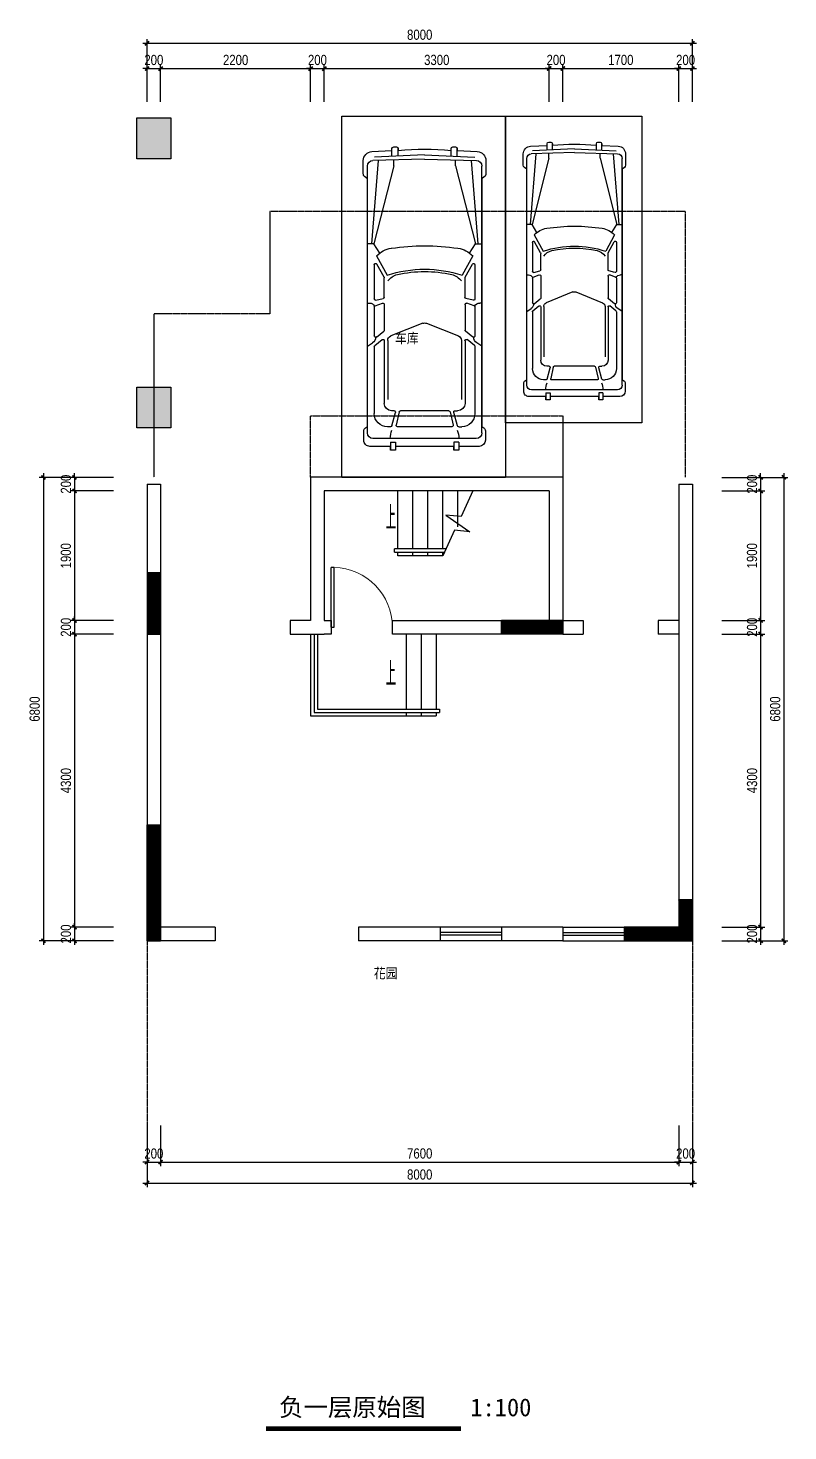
# Model space of a CAD drawing. Extents: x 160245 to 405305, y -111140 to 232735.
# Drawn here: x 247258 to 258405, y 38816 to 59402 of the extents above; entities that cross this region are included whole.
import ezdxf

# ---------------------------------------------------------------- set-up
doc = ezdxf.new("R2010")
doc.units = 0
doc.header["$LTSCALE"] = 10
doc.header["$MEASUREMENT"] = 0
doc.linetypes.add('HIDDEN', pattern=[0.375, 0.25, -0.125])
doc.layers.get('Defpoints').update_dxf_attribs({"color": 229})
for name, color, linetype in [('DIM_SYMB', 3, 'Continuous'), ('Door 门', 107, 'Continuous'), ('P-O wall 原始墙体', 245, 'Continuous'), ('P-o 原建筑尺寸', 8, 'Continuous'), ('P-Stair 楼梯（原建筑设备）', 159, 'Continuous'), ('P-Text  平面文字', 9, 'Continuous'), ('P-window 窗', 107, 'Continuous'), ('PUB_HATCH', 8, 'Continuous'), ('PUB_TEXT', 30, 'Continuous'), ('龙湖标准家具', 251, 'Continuous')]:
    doc.layers.add(name, color=color, linetype=linetype)
doc.styles.add('_TCH_AXIS', font='SIMPLEX.shx', dxfattribs={"width": 0.6, "bigfont": 'GBCBIG.shx'})
doc.styles.add('PDC DIM', font='PMingLiU-ExtB.ttf', dxfattribs={"width": 0.85})
doc.styles.add('黑体', font='simhei.ttf')
doc.dimstyles.new('PDC-A2', dxfattribs={"dimscale": 0, "dimtxt": 2.5, "dimasz": 1, "dimexe": 1, "dimexo": 1, "dimgap": 0.7, "dimtad": 1, "dimdec": 0, "dimtxsty": 'PDC DIM', "dimblk": 'ARCHTICK', "dimcen": 1, "dimdle": 1, "dimclrd": 8, "dimclre": 8, "dimclrt": 9, "dimadec": 0, "dimazin": 0, "dimtfac": 1, "dimtdec": 0, "dimtix": 1, "dimtmove": 2, "dimatfit": 3, "dimldrblk": 'PDC A2 T R', "dimfxl": 10, "dimfxlon": 1, "dimarcsym": 0})
pattern_1 = [(45, (38087.234, 4e-12), (-8.83883476, 8.83883476), [])]

# ---------------------------------------------------------------- blocks, each defined once
blk = doc.blocks.new('BDB4')
at = {"layer": '龙湖标准家具'}
for p, q in [((758429, -2520478, -72), (757694, -2520513, -72)), ((757949, -2520501, -72), (757949, -2520388, -72)), ((758041, -2520496, -72), (758041, -2520388, -72)), ((758429, -2520478, -72), (759164, -2520513, -72)), ((758816, -2520496, -72), (758816, -2520388, -72)), ((758908, -2520501, -72), (758908, -2520388, -72)), ((757590, -2524560, -72), (757590, -2520643, -72)), ((757748, -2520560, -72), (757649, -2521783, -72)), ((758429, -2520542, -72), (757669, -2520562, -72)), ((757977, -2520640, -72), (757684, -2521783, -72)), ((757977, -2520640, -72), (757977, -2520554, -72)), ((758429, -2520542, -72), (759188, -2520562, -72)), ((758881, -2520640, -72), (758881, -2520554, -72)), ((758881, -2520640, -72), (759174, -2521783, -72)), ((759110, -2520560, -72), (759209, -2521783, -72)), ((759268, -2524560, -72), (759268, -2520643, -72)), ((757684, -2521783, -72), (757590, -2521783, -72)), ((757770, -2521920, -72), (757684, -2521783, -72)), ((759088, -2521920, -72), (759174, -2521783, -72)), ((759174, -2521783, -72), (759268, -2521783, -72)), ((757691, -2522092, -72), (757691, -2522594, -72)), ((757722, -2521962, -72), (757878, -2522246, -72)), ((757834, -2522273, -72), (757727, -2522082, -72)), ((759136, -2521962, -72), (758979, -2522246, -72)), ((759024, -2522273, -72), (759131, -2522082, -72)), ((759167, -2522092, -72), (759167, -2522594, -72)), ((757836, -2522568, -72), (757836, -2522282, -72)), ((759021, -2522568, -72), (759021, -2522282, -72)), ((757590, -2522655, -72), (757620, -2522654, -72)), ((757691, -2522711, -72), (757691, -2523136, -72)), ((757704, -2522693, -72), (757811, -2522655, -72)), ((757715, -2522613, -72), (757822, -2522587, -72)), ((757836, -2522674, -72), (757836, -2523053, -72)), ((759021, -2522674, -72), (759021, -2523053, -72)), ((759143, -2522613, -72), (759036, -2522587, -72)), ((759154, -2522693, -72), (759047, -2522655, -72)), ((759167, -2522711, -72), (759167, -2523136, -72)), ((759268, -2522655, -72), (759238, -2522654, -72)), ((758403, -2522950, -72), (757933, -2523137, -72)), ((758455, -2522950, -72), (758925, -2523137, -72)), ((757722, -2523152, -72), (757829, -2523068, -72)), ((759136, -2523152, -72), (759029, -2523068, -72)), ((757590, -2523288, -72), (757665, -2523238, -72)), ((757691, -2523291, -72), (757691, -2524275, -72)), ((757698, -2523275, -72), (757805, -2523190, -72)), ((757836, -2523206, -72), (757836, -2524126, -72)), ((757888, -2523202, -72), (757888, -2524069, -72)), ((758969, -2523202, -72), (758969, -2524069, -72)), ((759021, -2523206, -72), (759021, -2524126, -72)), ((759160, -2523275, -72), (759053, -2523190, -72)), ((759167, -2523291, -72), (759167, -2524275, -72)), ((759268, -2523288, -72), (759193, -2523238, -72)), ((757983, -2524234, -72), (757944, -2524234, -72)), ((757948, -2524454, -72), (758002, -2524259, -72)), ((758056, -2524249, -72), (758010, -2524445, -72)), ((758074, -2524234, -72), (758783, -2524234, -72)), ((758802, -2524249, -72), (758847, -2524445, -72)), ((758910, -2524454, -72), (758855, -2524259, -72)), ((758874, -2524234, -72), (758913, -2524234, -72)), ((757929, -2524468, -72), (757885, -2524468, -72)), ((758029, -2524468, -72), (758828, -2524468, -72)), ((758928, -2524468, -72), (758973, -2524468, -72)), ((757671, -2524641, -72), (759187, -2524641, -72)), ((757928, -2524695, -72), (758000, -2524695, -72)), ((757928, -2524695, -72), (757928, -2524811, -72)), ((758000, -2524695, -72), (758000, -2524811, -72)), ((758858, -2524695, -72), (758858, -2524811, -72)), ((758930, -2524695, -72), (758858, -2524695, -72)), ((758930, -2524695, -72), (758930, -2524811, -72))]:
    blk.add_line(p, q, dxfattribs=at)
blk.add_lwpolyline([(757242, -2519911), (757242, -2525211), (759642, -2525211), (759642, -2519911)], close=True, dxfattribs=at)
at = {"layer": '龙湖标准家具', "elevation": -72}
blk.add_lwpolyline([(757628, -2524757), (757928, -2524757), (757928, -2524811), (758000, -2524811), (758000, -2524757), (758858, -2524757), (758858, -2524811), (758930, -2524811), (758930, -2524757), (759230, -2524757, 0.414214), (759321, -2524666), (759321, -2524528, 0.247906), (759298, -2524484), (759268, -2524464), (759268, -2520830), (759309, -2520798, 0.230161), (759329, -2520757), (759329, -2520564, 0.400855), (759201, -2520431), (758908, -2520417), (758908, -2520388, 0.414213), (758881, -2520361), (758843, -2520361, 0.414213), (758816, -2520388), (758816, -2520413, 0.045856), (758041, -2520413), (758041, -2520388, 0.414212), (758014, -2520361), (757976, -2520361, 0.414213), (757949, -2520388), (757949, -2520417), (757656, -2520431, 0.400855), (757529, -2520564), (757529, -2520757, 0.230161), (757549, -2520798), (757590, -2520830), (757590, -2524464), (757560, -2524484, 0.247907), (757537, -2524528), (757537, -2524666, 0.414213), (757628, -2524757, 1.042144)], format="xyb", close=True, dxfattribs=at)
at = {"layer": '龙湖标准家具'}
for centre, radius, start, end in [((757671, -2520643, -72), 81.5, 91.4964, 180), ((759186, -2520643, -72), 81.5, 0, 88.5036), ((757998, -2522231, -72), 386, 98.5608, 135.7281), ((758429, -2525092, -72), 3279, 81.4392, 98.5608), ((758859, -2522231, -72), 386, 44.2719, 81.4392), ((757710, -2522092, -72), 19.4, 29.342, 180), ((759147, -2522092, -72), 19.4, 0, 150.658), ((757817, -2522282, -72), 19.4, 0, 29.342), ((758429, -2523908, -72), 1751, 71.6863, 108.3137), ((758099, -2522487, -72), 262, 105.3068, 142.9583), ((758429, -2524045, -72), 1854, 77.5645, 102.4355), ((758759, -2522487, -72), 262, 37.0417, 74.6932), ((759040, -2522282, -72), 19.4, 150.658, 180), ((757623, -2522734, -72), 79.8, 25.9451, 92.1176), ((757710, -2522594, -72), 19.4, 180, 283.5951), ((757710, -2522711, -72), 19.4, 109.3434, 180), ((757817, -2522674, -72), 19.4, 0, 109.3434), ((757817, -2522568, -72), 19.4, 283.5951, 0), ((759040, -2522568, -72), 19.4, 180, 256.4049), ((759040, -2522674, -72), 19.4, 70.6566, 180), ((759147, -2522594, -72), 19.4, 256.4049, 0), ((759147, -2522711, -72), 19.4, 0, 70.6566), ((759235, -2522734, -72), 79.8, 87.8824, 154.0549), ((758429, -2523016, -72), 70.8, 68.3549, 111.6451), ((757611, -2523157, -72), 97.3, 303.4842, 0.7915), ((757710, -2523136, -72), 19.4, 180, 307.9382), ((757817, -2523053, -72), 19.4, 307.9382, 0), ((757959, -2523202, -72), 70.8, 111.6451, 180), ((758899, -2523202, -72), 70.8, 0, 68.3549), ((759040, -2523053, -72), 19.4, 180, 232.0618), ((759147, -2523136, -72), 19.4, 232.0618, 0), ((759246, -2523157, -72), 97.3, 179.2085, 236.5158), ((757710, -2523291, -72), 19.4, 128.4536, 180), ((757817, -2523206, -72), 19.4, 0, 128.4536), ((759040, -2523206, -72), 19.4, 51.5464, 180), ((759147, -2523291, -72), 19.4, 0, 51.5464), ((757944, -2524126, -72), 108, 180, 270), ((758913, -2524126, -72), 108, 270, 0), ((757885, -2524275, -72), 194, 180, 270), ((757983, -2524254, -72), 19.4, 344.5114, 90), ((758074, -2524254, -72), 19.4, 90, 166.9491), ((758783, -2524254, -72), 19.4, 13.0509, 90), ((758874, -2524254, -72), 19.4, 90, 195.4886), ((758973, -2524275, -72), 194, 270, 0), ((757671, -2524560, -72), 80.7, 180, 270), ((758254, -2524641, -72), 328, 158.1455, 180), ((757929, -2524449, -72), 19.4, 270, 344.5114), ((758029, -2524449, -72), 19.4, 166.9491, 270), ((758828, -2524449, -72), 19.4, 270, 13.0509), ((758604, -2524641, -72), 328, 0, 21.8545), ((758928, -2524449, -72), 19.4, 195.4886, 270), ((759187, -2524560, -72), 80.7, 270, 0)]:
    blk.add_arc(centre, radius, start, end, dxfattribs=at)
blk = doc.blocks.new('_FZH')
blk.add_lwpolyline([(-0.5, -0.5), (0.5, -0.5), (0.5, 0.5), (-0.5, 0.5)], close=True)
at = {"layer": 'PUB_HATCH'}
blk.add_solid([(-0.5, -0.5), (0.5, -0.5), (-0.5, 0.5), (0.5, 0.5)], dxfattribs=at)
blk = doc.blocks.new('$DorLib2D$00000001')
for p, q in [((0.45, 0.975), (0.5, 0.975)), ((0.45, 0), (0.45, 0.975)), ((0.5, 0), (0.5, 0.975)), ((0.5, 0), (0.45, 0))]:
    blk.add_line(p, q)
at = {"lineweight": 13}
blk.add_arc((0.475, 0), 0.975, 91.4693, 180, dxfattribs=at)
blk = doc.blocks.new('_ArchTick')
at = {"color": 0, "linetype": 'ByBlock', "const_width": 0.4}
blk.add_lwpolyline([(-0.5, -0.5), (0.5, 0.5)], dxfattribs=at)
blk = doc.blocks.new('*D1251')
at = {"layer": 'Defpoints', "color": 0, "transparency": 16777216}
for p in [(249003, 43358), (249203, 43358), (249203, 42761)]:
    blk.add_point(p, dxfattribs=at)
at = {"layer": 'P-o 原建筑尺寸', "color": 8, "lineweight": -2, "transparency": 16777216}
for p, q in [((249003, 43298), (249003, 42701)), ((249203, 43298), (249203, 42701)), ((249003, 42761), (248943, 42761)), ((249003, 42761), (249203, 42761)), ((249203, 42761), (249263, 42761))]:
    blk.add_line(p, q, dxfattribs=at)
at = {"layer": 'P-o 原建筑尺寸', "color": 8, "lineweight": -2, "transparency": 16777216, "xscale": 60, "yscale": 60, "zscale": 60}
blk.add_blockref('_ArchTick', (249003, 42761), dxfattribs=at)
at = {"layer": 'P-o 原建筑尺寸', "color": 8, "lineweight": -2, "transparency": 16777216, "xscale": 60, "yscale": 60, "zscale": 60, "rotation": 180}
blk.add_blockref('_ArchTick', (249203, 42761), dxfattribs=at)
at = {"layer": 'P-o 原建筑尺寸', "color": 9, "transparency": 16777216, "insert": (249103, 42886), "char_height": 150, "attachment_point": 5, "style": 'PDC DIM'}
blk.add_mtext('200', dxfattribs=at)
blk = doc.blocks.new('PDC A2 T R')
at = {"color": 0, "linetype": 'ByBlock'}
blk.add_line((0, 0), (-2, 0), dxfattribs=at)
for points in [[(-2.15, 0.89), (-1.49, 1.35), (-0.6, 0), (0, 0)], [(-2.15, -0.89), (-1.49, -1.35), (-0.6, 0), (0, 0)]]:
    blk.add_solid(points, dxfattribs=at)
blk = doc.blocks.new('*D1252')
at = {"layer": 'Defpoints', "color": 0, "transparency": 16777216}
for p in [(249203, 43358), (256803, 43358), (256803, 42761)]:
    blk.add_point(p, dxfattribs=at)
at = {"layer": 'P-o 原建筑尺寸', "color": 8, "lineweight": -2, "transparency": 16777216}
for p, q in [((249203, 43298), (249203, 42701)), ((256803, 43298), (256803, 42701)), ((249143, 42761), (256863, 42761))]:
    blk.add_line(p, q, dxfattribs=at)
at = {"layer": 'P-o 原建筑尺寸', "color": 8, "lineweight": -2, "transparency": 16777216, "xscale": 60, "yscale": 60, "zscale": 60, "rotation": 180}
blk.add_blockref('_ArchTick', (249203, 42761), dxfattribs=at)
at = {"layer": 'P-o 原建筑尺寸', "color": 8, "lineweight": -2, "transparency": 16777216, "xscale": 60, "yscale": 60, "zscale": 60}
blk.add_blockref('_ArchTick', (256803, 42761), dxfattribs=at)
at = {"layer": 'P-o 原建筑尺寸', "color": 9, "transparency": 16777216, "insert": (253003, 42887), "char_height": 150, "attachment_point": 5, "style": 'PDC DIM'}
blk.add_mtext('7600', dxfattribs=at)
blk = doc.blocks.new('*D1235')
at = {"layer": 'Defpoints', "color": 0, "transparency": 16777216}
for p in [(256803, 43358), (257003, 43378), (257003, 42761)]:
    blk.add_point(p, dxfattribs=at)
at = {"layer": 'P-o 原建筑尺寸', "color": 8, "lineweight": -2, "transparency": 16777216}
for p, q in [((256803, 43298), (256803, 42701)), ((257003, 43318), (257003, 42701)), ((256803, 42761), (256743, 42761)), ((256803, 42761), (257003, 42761)), ((257003, 42761), (257063, 42761))]:
    blk.add_line(p, q, dxfattribs=at)
at = {"layer": 'P-o 原建筑尺寸', "color": 8, "lineweight": -2, "transparency": 16777216, "xscale": 60, "yscale": 60, "zscale": 60}
blk.add_blockref('_ArchTick', (256803, 42761), dxfattribs=at)
at = {"layer": 'P-o 原建筑尺寸', "color": 8, "lineweight": -2, "transparency": 16777216, "xscale": 60, "yscale": 60, "zscale": 60, "rotation": 180}
blk.add_blockref('_ArchTick', (257003, 42761), dxfattribs=at)
at = {"layer": 'P-o 原建筑尺寸', "color": 9, "transparency": 16777216, "insert": (256903, 42886), "char_height": 150, "attachment_point": 5, "style": 'PDC DIM'}
blk.add_mtext('200', dxfattribs=at)
blk = doc.blocks.new('*D1236')
at = {"layer": 'Defpoints', "color": 0, "transparency": 16777216}
for p in [(249003, 43261), (257003, 43261), (257003, 42453)]:
    blk.add_point(p, dxfattribs=at)
at = {"layer": 'P-o 原建筑尺寸', "color": 8, "lineweight": -2, "transparency": 16777216}
for p, q in [((249003, 43053), (249003, 42393)), ((257003, 43053), (257003, 42393)), ((248943, 42453), (257063, 42453))]:
    blk.add_line(p, q, dxfattribs=at)
at = {"layer": 'P-o 原建筑尺寸', "color": 8, "lineweight": -2, "transparency": 16777216, "xscale": 60, "yscale": 60, "zscale": 60, "rotation": 180}
blk.add_blockref('_ArchTick', (249003, 42453), dxfattribs=at)
at = {"layer": 'P-o 原建筑尺寸', "color": 8, "lineweight": -2, "transparency": 16777216, "xscale": 60, "yscale": 60, "zscale": 60}
blk.add_blockref('_ArchTick', (257003, 42453), dxfattribs=at)
at = {"layer": 'P-o 原建筑尺寸', "color": 9, "transparency": 16777216, "insert": (253003, 42578), "char_height": 150, "attachment_point": 5, "style": 'PDC DIM'}
blk.add_mtext('8000', dxfattribs=at)
blk = doc.blocks.new('*D1237')
at = {"layer": 'Defpoints', "color": 0, "transparency": 16777216}
for p in [(248570, 52809), (247939, 52609), (248570, 52609)]:
    blk.add_point(p, dxfattribs=at)
at = {"layer": 'P-o 原建筑尺寸', "color": 8, "lineweight": -2, "transparency": 16777216}
for p, q in [((248510, 52809), (247879, 52809)), ((247939, 52809), (247939, 52869)), ((247939, 52809), (247939, 52609)), ((248510, 52609), (247879, 52609)), ((247939, 52609), (247939, 52549))]:
    blk.add_line(p, q, dxfattribs=at)
at = {"layer": 'P-o 原建筑尺寸', "color": 8, "lineweight": -2, "transparency": 16777216, "xscale": 60, "yscale": 60, "zscale": 60}
for p, rotation in [((247939, 52809), 270), ((247939, 52609), 90)]:
    blk.add_blockref('_ArchTick', p, dxfattribs=dict(at, rotation=rotation))
at = {"layer": 'P-o 原建筑尺寸', "color": 9, "transparency": 16777216, "insert": (247814, 52709), "char_height": 150, "attachment_point": 5, "rotation": 90, "style": 'PDC DIM'}
blk.add_mtext('200', dxfattribs=at)
blk = doc.blocks.new('*D1238')
at = {"layer": 'Defpoints', "color": 0, "transparency": 16777216}
for p in [(248570, 52609), (247939, 50709), (248570, 50709)]:
    blk.add_point(p, dxfattribs=at)
at = {"layer": 'P-o 原建筑尺寸', "color": 8, "lineweight": -2, "transparency": 16777216}
for p, q in [((248510, 52609), (247879, 52609)), ((247939, 52669), (247939, 50649)), ((248510, 50709), (247879, 50709))]:
    blk.add_line(p, q, dxfattribs=at)
at = {"layer": 'P-o 原建筑尺寸', "color": 8, "lineweight": -2, "transparency": 16777216, "xscale": 60, "yscale": 60, "zscale": 60}
for p, rotation in [((247939, 52609), 90), ((247939, 50709), 270)]:
    blk.add_blockref('_ArchTick', p, dxfattribs=dict(at, rotation=rotation))
at = {"layer": 'P-o 原建筑尺寸', "color": 9, "transparency": 16777216, "insert": (247813, 51659), "char_height": 150, "attachment_point": 5, "rotation": 90, "style": 'PDC DIM'}
blk.add_mtext('1900', dxfattribs=at)
blk = doc.blocks.new('*D1239')
at = {"layer": 'Defpoints', "color": 0, "transparency": 16777216}
for p in [(248570, 50709), (247939, 50509), (248570, 50509)]:
    blk.add_point(p, dxfattribs=at)
at = {"layer": 'P-o 原建筑尺寸', "color": 8, "lineweight": -2, "transparency": 16777216}
for p, q in [((248510, 50709), (247879, 50709)), ((247939, 50709), (247939, 50769)), ((247939, 50709), (247939, 50509)), ((248510, 50509), (247879, 50509)), ((247939, 50509), (247939, 50449))]:
    blk.add_line(p, q, dxfattribs=at)
at = {"layer": 'P-o 原建筑尺寸', "color": 8, "lineweight": -2, "transparency": 16777216, "xscale": 60, "yscale": 60, "zscale": 60}
for p, rotation in [((247939, 50709), 270), ((247939, 50509), 90)]:
    blk.add_blockref('_ArchTick', p, dxfattribs=dict(at, rotation=rotation))
at = {"layer": 'P-o 原建筑尺寸', "color": 9, "transparency": 16777216, "insert": (247814, 50609), "char_height": 150, "attachment_point": 5, "rotation": 90, "style": 'PDC DIM'}
blk.add_mtext('200', dxfattribs=at)
blk = doc.blocks.new('*D1240')
at = {"layer": 'Defpoints', "color": 0, "transparency": 16777216}
for p in [(248570, 50509), (247939, 46209), (248570, 46209)]:
    blk.add_point(p, dxfattribs=at)
at = {"layer": 'P-o 原建筑尺寸', "color": 8, "lineweight": -2, "transparency": 16777216}
for p, q in [((248510, 50509), (247879, 50509)), ((247939, 50569), (247939, 46149)), ((248510, 46209), (247879, 46209))]:
    blk.add_line(p, q, dxfattribs=at)
at = {"layer": 'P-o 原建筑尺寸', "color": 8, "lineweight": -2, "transparency": 16777216, "xscale": 60, "yscale": 60, "zscale": 60}
for p, rotation in [((247939, 50509), 90), ((247939, 46209), 270)]:
    blk.add_blockref('_ArchTick', p, dxfattribs=dict(at, rotation=rotation))
at = {"layer": 'P-o 原建筑尺寸', "color": 9, "transparency": 16777216, "insert": (247814, 48359), "char_height": 150, "attachment_point": 5, "rotation": 90, "style": 'PDC DIM'}
blk.add_mtext('4300', dxfattribs=at)
blk = doc.blocks.new('*D1241')
at = {"layer": 'Defpoints', "color": 0, "transparency": 16777216}
for p in [(248570, 46209), (247939, 46009), (248570, 46009)]:
    blk.add_point(p, dxfattribs=at)
at = {"layer": 'P-o 原建筑尺寸', "color": 8, "lineweight": -2, "transparency": 16777216}
for p, q in [((248510, 46209), (247879, 46209)), ((247939, 46209), (247939, 46269)), ((247939, 46209), (247939, 46009)), ((248510, 46009), (247879, 46009)), ((247939, 46009), (247939, 45949))]:
    blk.add_line(p, q, dxfattribs=at)
at = {"layer": 'P-o 原建筑尺寸', "color": 8, "lineweight": -2, "transparency": 16777216, "xscale": 60, "yscale": 60, "zscale": 60}
for p, rotation in [((247939, 46209), 270), ((247939, 46009), 90)]:
    blk.add_blockref('_ArchTick', p, dxfattribs=dict(at, rotation=rotation))
at = {"layer": 'P-o 原建筑尺寸', "color": 9, "transparency": 16777216, "insert": (247814, 46109), "char_height": 150, "attachment_point": 5, "rotation": 90, "style": 'PDC DIM'}
blk.add_mtext('200', dxfattribs=at)
blk = doc.blocks.new('*D1242')
at = {"layer": 'Defpoints', "color": 0, "transparency": 16777216}
for p in [(248570, 52809), (247483, 46009), (248570, 46009)]:
    blk.add_point(p, dxfattribs=at)
at = {"layer": 'P-o 原建筑尺寸', "color": 8, "lineweight": -2, "transparency": 16777216}
for p, q in [((248083, 52809), (247423, 52809)), ((247483, 52869), (247483, 45949)), ((248083, 46009), (247423, 46009))]:
    blk.add_line(p, q, dxfattribs=at)
at = {"layer": 'P-o 原建筑尺寸', "color": 8, "lineweight": -2, "transparency": 16777216, "xscale": 60, "yscale": 60, "zscale": 60}
for p, rotation in [((247483, 52809), 90), ((247483, 46009), 270)]:
    blk.add_blockref('_ArchTick', p, dxfattribs=dict(at, rotation=rotation))
at = {"layer": 'P-o 原建筑尺寸', "color": 9, "transparency": 16777216, "insert": (247356, 49409), "char_height": 150, "attachment_point": 5, "rotation": 90, "style": 'PDC DIM'}
blk.add_mtext('6800', dxfattribs=at)
blk = doc.blocks.new('*D1243')
at = {"layer": 'Defpoints', "color": 0, "transparency": 16777216}
for p in [(249203, 58807), (249003, 58260), (249203, 58260)]:
    blk.add_point(p, dxfattribs=at)
at = {"layer": 'P-o 原建筑尺寸', "color": 8, "lineweight": -2, "transparency": 16777216}
for p, q in [((249003, 58807), (248943, 58807)), ((249003, 58320), (249003, 58867)), ((249003, 58807), (249203, 58807)), ((249203, 58320), (249203, 58867)), ((249203, 58807), (249263, 58807))]:
    blk.add_line(p, q, dxfattribs=at)
at = {"layer": 'P-o 原建筑尺寸', "color": 8, "lineweight": -2, "transparency": 16777216, "xscale": 60, "yscale": 60, "zscale": 60}
blk.add_blockref('_ArchTick', (249003, 58807), dxfattribs=at)
at = {"layer": 'P-o 原建筑尺寸', "color": 8, "lineweight": -2, "transparency": 16777216, "xscale": 60, "yscale": 60, "zscale": 60, "rotation": 180}
blk.add_blockref('_ArchTick', (249203, 58807), dxfattribs=at)
at = {"layer": 'P-o 原建筑尺寸', "color": 9, "transparency": 16777216, "insert": (249103, 58933), "char_height": 150, "attachment_point": 5, "style": 'PDC DIM'}
blk.add_mtext('200', dxfattribs=at)
blk = doc.blocks.new('*D1244')
at = {"layer": 'Defpoints', "color": 0, "transparency": 16777216}
for p in [(251403, 58807), (249203, 58260), (251403, 58260)]:
    blk.add_point(p, dxfattribs=at)
at = {"layer": 'P-o 原建筑尺寸', "color": 8, "lineweight": -2, "transparency": 16777216}
for p, q in [((249143, 58807), (251463, 58807)), ((249203, 58320), (249203, 58867)), ((251403, 58320), (251403, 58867))]:
    blk.add_line(p, q, dxfattribs=at)
at = {"layer": 'P-o 原建筑尺寸', "color": 8, "lineweight": -2, "transparency": 16777216, "xscale": 60, "yscale": 60, "zscale": 60, "rotation": 180}
blk.add_blockref('_ArchTick', (249203, 58807), dxfattribs=at)
at = {"layer": 'P-o 原建筑尺寸', "color": 8, "lineweight": -2, "transparency": 16777216, "xscale": 60, "yscale": 60, "zscale": 60}
blk.add_blockref('_ArchTick', (251403, 58807), dxfattribs=at)
at = {"layer": 'P-o 原建筑尺寸', "color": 9, "transparency": 16777216, "insert": (250303, 58933), "char_height": 150, "attachment_point": 5, "style": 'PDC DIM'}
blk.add_mtext('2200', dxfattribs=at)
blk = doc.blocks.new('*D1245')
at = {"layer": 'Defpoints', "color": 0, "transparency": 16777216}
for p in [(251603, 58807), (251403, 58260), (251603, 58260)]:
    blk.add_point(p, dxfattribs=at)
at = {"layer": 'P-o 原建筑尺寸', "color": 8, "lineweight": -2, "transparency": 16777216}
for p, q in [((251403, 58807), (251343, 58807)), ((251403, 58320), (251403, 58867)), ((251403, 58807), (251603, 58807)), ((251603, 58320), (251603, 58867)), ((251603, 58807), (251663, 58807))]:
    blk.add_line(p, q, dxfattribs=at)
at = {"layer": 'P-o 原建筑尺寸', "color": 8, "lineweight": -2, "transparency": 16777216, "xscale": 60, "yscale": 60, "zscale": 60}
blk.add_blockref('_ArchTick', (251403, 58807), dxfattribs=at)
at = {"layer": 'P-o 原建筑尺寸', "color": 8, "lineweight": -2, "transparency": 16777216, "xscale": 60, "yscale": 60, "zscale": 60, "rotation": 180}
blk.add_blockref('_ArchTick', (251603, 58807), dxfattribs=at)
at = {"layer": 'P-o 原建筑尺寸', "color": 9, "transparency": 16777216, "insert": (251503, 58933), "char_height": 150, "attachment_point": 5, "style": 'PDC DIM'}
blk.add_mtext('200', dxfattribs=at)
blk = doc.blocks.new('*D1246')
at = {"layer": 'Defpoints', "color": 0, "transparency": 16777216}
for p in [(254903, 58807), (251603, 58260), (254903, 58260)]:
    blk.add_point(p, dxfattribs=at)
at = {"layer": 'P-o 原建筑尺寸', "color": 8, "lineweight": -2, "transparency": 16777216}
for p, q in [((251543, 58807), (254963, 58807)), ((251603, 58320), (251603, 58867)), ((254903, 58320), (254903, 58867))]:
    blk.add_line(p, q, dxfattribs=at)
at = {"layer": 'P-o 原建筑尺寸', "color": 8, "lineweight": -2, "transparency": 16777216, "xscale": 60, "yscale": 60, "zscale": 60, "rotation": 180}
blk.add_blockref('_ArchTick', (251603, 58807), dxfattribs=at)
at = {"layer": 'P-o 原建筑尺寸', "color": 8, "lineweight": -2, "transparency": 16777216, "xscale": 60, "yscale": 60, "zscale": 60}
blk.add_blockref('_ArchTick', (254903, 58807), dxfattribs=at)
at = {"layer": 'P-o 原建筑尺寸', "color": 9, "transparency": 16777216, "insert": (253253, 58933), "char_height": 150, "attachment_point": 5, "style": 'PDC DIM'}
blk.add_mtext('3300', dxfattribs=at)
blk = doc.blocks.new('*D1247')
at = {"layer": 'Defpoints', "color": 0, "transparency": 16777216}
for p in [(255103, 58807), (254903, 58260), (255103, 58260)]:
    blk.add_point(p, dxfattribs=at)
at = {"layer": 'P-o 原建筑尺寸', "color": 8, "lineweight": -2, "transparency": 16777216}
for p, q in [((254903, 58807), (254843, 58807)), ((254903, 58320), (254903, 58867)), ((254903, 58807), (255103, 58807)), ((255103, 58320), (255103, 58867)), ((255103, 58807), (255163, 58807))]:
    blk.add_line(p, q, dxfattribs=at)
at = {"layer": 'P-o 原建筑尺寸', "color": 8, "lineweight": -2, "transparency": 16777216, "xscale": 60, "yscale": 60, "zscale": 60}
blk.add_blockref('_ArchTick', (254903, 58807), dxfattribs=at)
at = {"layer": 'P-o 原建筑尺寸', "color": 8, "lineweight": -2, "transparency": 16777216, "xscale": 60, "yscale": 60, "zscale": 60, "rotation": 180}
blk.add_blockref('_ArchTick', (255103, 58807), dxfattribs=at)
at = {"layer": 'P-o 原建筑尺寸', "color": 9, "transparency": 16777216, "insert": (255003, 58933), "char_height": 150, "attachment_point": 5, "style": 'PDC DIM'}
blk.add_mtext('200', dxfattribs=at)
blk = doc.blocks.new('*D1248')
at = {"layer": 'Defpoints', "color": 0, "transparency": 16777216}
for p in [(256803, 58807), (255103, 58260), (256803, 58260)]:
    blk.add_point(p, dxfattribs=at)
at = {"layer": 'P-o 原建筑尺寸', "color": 8, "lineweight": -2, "transparency": 16777216}
for p, q in [((255043, 58807), (256863, 58807)), ((255103, 58320), (255103, 58867)), ((256803, 58320), (256803, 58867))]:
    blk.add_line(p, q, dxfattribs=at)
at = {"layer": 'P-o 原建筑尺寸', "color": 8, "lineweight": -2, "transparency": 16777216, "xscale": 60, "yscale": 60, "zscale": 60, "rotation": 180}
blk.add_blockref('_ArchTick', (255103, 58807), dxfattribs=at)
at = {"layer": 'P-o 原建筑尺寸', "color": 8, "lineweight": -2, "transparency": 16777216, "xscale": 60, "yscale": 60, "zscale": 60}
blk.add_blockref('_ArchTick', (256803, 58807), dxfattribs=at)
at = {"layer": 'P-o 原建筑尺寸', "color": 9, "transparency": 16777216, "insert": (255953, 58933), "char_height": 150, "attachment_point": 5, "style": 'PDC DIM'}
blk.add_mtext('1700', dxfattribs=at)
blk = doc.blocks.new('*D1249')
at = {"layer": 'Defpoints', "color": 0, "transparency": 16777216}
for p in [(257003, 58807), (256803, 58260), (257003, 58260)]:
    blk.add_point(p, dxfattribs=at)
at = {"layer": 'P-o 原建筑尺寸', "color": 8, "lineweight": -2, "transparency": 16777216}
for p, q in [((256803, 58807), (256743, 58807)), ((256803, 58320), (256803, 58867)), ((256803, 58807), (257003, 58807)), ((257003, 58320), (257003, 58867)), ((257003, 58807), (257063, 58807))]:
    blk.add_line(p, q, dxfattribs=at)
at = {"layer": 'P-o 原建筑尺寸', "color": 8, "lineweight": -2, "transparency": 16777216, "xscale": 60, "yscale": 60, "zscale": 60}
blk.add_blockref('_ArchTick', (256803, 58807), dxfattribs=at)
at = {"layer": 'P-o 原建筑尺寸', "color": 8, "lineweight": -2, "transparency": 16777216, "xscale": 60, "yscale": 60, "zscale": 60, "rotation": 180}
blk.add_blockref('_ArchTick', (257003, 58807), dxfattribs=at)
at = {"layer": 'P-o 原建筑尺寸', "color": 9, "transparency": 16777216, "insert": (256903, 58933), "char_height": 150, "attachment_point": 5, "style": 'PDC DIM'}
blk.add_mtext('200', dxfattribs=at)
blk = doc.blocks.new('*D1250')
at = {"layer": 'Defpoints', "color": 0, "transparency": 16777216}
for p in [(257003, 59178), (249003, 58260), (257003, 58260)]:
    blk.add_point(p, dxfattribs=at)
at = {"layer": 'P-o 原建筑尺寸', "color": 8, "lineweight": -2, "transparency": 16777216}
for p, q in [((248943, 59178), (257063, 59178)), ((249003, 58578), (249003, 59238)), ((257003, 58578), (257003, 59238))]:
    blk.add_line(p, q, dxfattribs=at)
at = {"layer": 'P-o 原建筑尺寸', "color": 8, "lineweight": -2, "transparency": 16777216, "xscale": 60, "yscale": 60, "zscale": 60, "rotation": 180}
blk.add_blockref('_ArchTick', (249003, 59178), dxfattribs=at)
at = {"layer": 'P-o 原建筑尺寸', "color": 8, "lineweight": -2, "transparency": 16777216, "xscale": 60, "yscale": 60, "zscale": 60}
blk.add_blockref('_ArchTick', (257003, 59178), dxfattribs=at)
at = {"layer": 'P-o 原建筑尺寸', "color": 9, "transparency": 16777216, "insert": (253003, 59303), "char_height": 150, "attachment_point": 5, "style": 'PDC DIM'}
blk.add_mtext('8000', dxfattribs=at)
blk = doc.blocks.new('*D1223')
at = {"layer": 'Defpoints', "color": 0, "transparency": 16777216}
for p in [(257373, 52809), (257373, 52609), (258004, 52609)]:
    blk.add_point(p, dxfattribs=at)
at = {"layer": 'P-o 原建筑尺寸', "color": 8, "lineweight": -2, "transparency": 16777216}
for p, q in [((257433, 52809), (258064, 52809)), ((258004, 52809), (258004, 52869)), ((258004, 52809), (258004, 52609)), ((257433, 52609), (258064, 52609)), ((258004, 52609), (258004, 52549))]:
    blk.add_line(p, q, dxfattribs=at)
at = {"layer": 'P-o 原建筑尺寸', "color": 8, "lineweight": -2, "transparency": 16777216, "xscale": 60, "yscale": 60, "zscale": 60}
for p, rotation in [((258004, 52809), 270), ((258004, 52609), 90)]:
    blk.add_blockref('_ArchTick', p, dxfattribs=dict(at, rotation=rotation))
at = {"layer": 'P-o 原建筑尺寸', "color": 9, "transparency": 16777216, "insert": (257879, 52709), "char_height": 150, "attachment_point": 5, "rotation": 90, "style": 'PDC DIM'}
blk.add_mtext('200', dxfattribs=at)
blk = doc.blocks.new('*D1224')
at = {"layer": 'Defpoints', "color": 0, "transparency": 16777216}
for p in [(257373, 52609), (257373, 50709), (258004, 50709)]:
    blk.add_point(p, dxfattribs=at)
at = {"layer": 'P-o 原建筑尺寸', "color": 8, "lineweight": -2, "transparency": 16777216}
for p, q in [((257433, 52609), (258064, 52609)), ((258004, 52669), (258004, 50649)), ((257433, 50709), (258064, 50709))]:
    blk.add_line(p, q, dxfattribs=at)
at = {"layer": 'P-o 原建筑尺寸', "color": 8, "lineweight": -2, "transparency": 16777216, "xscale": 60, "yscale": 60, "zscale": 60}
for p, rotation in [((258004, 52609), 90), ((258004, 50709), 270)]:
    blk.add_blockref('_ArchTick', p, dxfattribs=dict(at, rotation=rotation))
at = {"layer": 'P-o 原建筑尺寸', "color": 9, "transparency": 16777216, "insert": (257878, 51659), "char_height": 150, "attachment_point": 5, "rotation": 90, "style": 'PDC DIM'}
blk.add_mtext('1900', dxfattribs=at)
blk = doc.blocks.new('*D1225')
at = {"layer": 'Defpoints', "color": 0, "transparency": 16777216}
for p in [(257373, 50709), (257373, 50509), (258004, 50509)]:
    blk.add_point(p, dxfattribs=at)
at = {"layer": 'P-o 原建筑尺寸', "color": 8, "lineweight": -2, "transparency": 16777216}
for p, q in [((257433, 50709), (258064, 50709)), ((258004, 50709), (258004, 50769)), ((258004, 50709), (258004, 50509)), ((257433, 50509), (258064, 50509)), ((258004, 50509), (258004, 50449))]:
    blk.add_line(p, q, dxfattribs=at)
at = {"layer": 'P-o 原建筑尺寸', "color": 8, "lineweight": -2, "transparency": 16777216, "xscale": 60, "yscale": 60, "zscale": 60}
for p, rotation in [((258004, 50709), 270), ((258004, 50509), 90)]:
    blk.add_blockref('_ArchTick', p, dxfattribs=dict(at, rotation=rotation))
at = {"layer": 'P-o 原建筑尺寸', "color": 9, "transparency": 16777216, "insert": (257879, 50609), "char_height": 150, "attachment_point": 5, "rotation": 90, "style": 'PDC DIM'}
blk.add_mtext('200', dxfattribs=at)
blk = doc.blocks.new('*D1226')
at = {"layer": 'Defpoints', "color": 0, "transparency": 16777216}
for p in [(257373, 50509), (257373, 46209), (258004, 46209)]:
    blk.add_point(p, dxfattribs=at)
at = {"layer": 'P-o 原建筑尺寸', "color": 8, "lineweight": -2, "transparency": 16777216}
for p, q in [((257433, 50509), (258064, 50509)), ((258004, 50569), (258004, 46149)), ((257433, 46209), (258064, 46209))]:
    blk.add_line(p, q, dxfattribs=at)
at = {"layer": 'P-o 原建筑尺寸', "color": 8, "lineweight": -2, "transparency": 16777216, "xscale": 60, "yscale": 60, "zscale": 60}
for p, rotation in [((258004, 50509), 90), ((258004, 46209), 270)]:
    blk.add_blockref('_ArchTick', p, dxfattribs=dict(at, rotation=rotation))
at = {"layer": 'P-o 原建筑尺寸', "color": 9, "transparency": 16777216, "insert": (257879, 48359), "char_height": 150, "attachment_point": 5, "rotation": 90, "style": 'PDC DIM'}
blk.add_mtext('4300', dxfattribs=at)
blk = doc.blocks.new('*D1227')
at = {"layer": 'Defpoints', "color": 0, "transparency": 16777216}
for p in [(257373, 46209), (257373, 46009), (258004, 46009)]:
    blk.add_point(p, dxfattribs=at)
at = {"layer": 'P-o 原建筑尺寸', "color": 8, "lineweight": -2, "transparency": 16777216}
for p, q in [((257433, 46209), (258064, 46209)), ((258004, 46209), (258004, 46269)), ((258004, 46209), (258004, 46009)), ((257433, 46009), (258064, 46009)), ((258004, 46009), (258004, 45949))]:
    blk.add_line(p, q, dxfattribs=at)
at = {"layer": 'P-o 原建筑尺寸', "color": 8, "lineweight": -2, "transparency": 16777216, "xscale": 60, "yscale": 60, "zscale": 60}
for p, rotation in [((258004, 46209), 270), ((258004, 46009), 90)]:
    blk.add_blockref('_ArchTick', p, dxfattribs=dict(at, rotation=rotation))
at = {"layer": 'P-o 原建筑尺寸', "color": 9, "transparency": 16777216, "insert": (257879, 46109), "char_height": 150, "attachment_point": 5, "rotation": 90, "style": 'PDC DIM'}
blk.add_mtext('200', dxfattribs=at)
blk = doc.blocks.new('*D1228')
at = {"layer": 'Defpoints', "color": 0, "transparency": 16777216}
for p in [(257257, 52809), (257257, 46009), (258345, 46009)]:
    blk.add_point(p, dxfattribs=at)
at = {"layer": 'P-o 原建筑尺寸', "color": 8, "lineweight": -2, "transparency": 16777216}
for p, q in [((257745, 52809), (258405, 52809)), ((258345, 52869), (258345, 45949)), ((257745, 46009), (258405, 46009))]:
    blk.add_line(p, q, dxfattribs=at)
at = {"layer": 'P-o 原建筑尺寸', "color": 8, "lineweight": -2, "transparency": 16777216, "xscale": 60, "yscale": 60, "zscale": 60}
for p, rotation in [((258345, 52809), 90), ((258345, 46009), 270)]:
    blk.add_blockref('_ArchTick', p, dxfattribs=dict(at, rotation=rotation))
at = {"layer": 'P-o 原建筑尺寸', "color": 9, "transparency": 16777216, "insert": (258218, 49409), "char_height": 150, "attachment_point": 5, "rotation": 90, "style": 'PDC DIM'}
blk.add_mtext('6800', dxfattribs=at)

msp = doc.modelspace()

# ---------------------------------------------------------------- hatches: boundary and pattern name
at = {"layer": 'P-O wall 原始墙体'}
h = msp.add_hatch(dxfattribs=at)
h.set_pattern_fill('ANSI31', color=256, scale=100, style=0)
h.set_pattern_definition(pattern_1)
h.paths.add_polyline_path([(249202.9, 51409.4), (249202.9, 50509.4), (249002.9, 50509.4), (249002.9, 51409.4)])
h = msp.add_hatch(dxfattribs=at)
h.set_pattern_fill('ANSI31', color=256, scale=100, style=0)
h.set_pattern_definition(pattern_1)
h.paths.add_polyline_path([(255102.9, 50509.4), (254202.9, 50509.4), (254202.9, 50709.4), (255102.9, 50709.4)])
h = msp.add_hatch(dxfattribs=at)
h.set_pattern_fill('ANSI31', color=256, scale=100, style=0)
h.set_pattern_definition(pattern_1)
h.paths.add_polyline_path([(249202.9, 47709.4), (249202.9, 46009.4), (249002.9, 46009.4), (249002.9, 47709.4)])
h = msp.add_hatch(dxfattribs=at)
h.set_pattern_fill('ANSI31', color=256, scale=100, style=0)
h.set_pattern_definition(pattern_1)
h.paths.add_polyline_path([(257002.9, 46609.4), (257002.9, 46009.4), (256802.9, 46209.4), (256802.9, 46609.4)])
h = msp.add_hatch(dxfattribs=at)
h.set_pattern_fill('ANSI31', color=256, scale=100, style=0)
h.set_pattern_definition(pattern_1)
h.paths.add_polyline_path([(256802.9, 46209.4), (257002.9, 46009.4), (256002.9, 46009.4), (256002.9, 46209.4)])

# ---------------------------------------------------------------- linework, layer by layer
at = {"layer": 'DIM_SYMB', "const_width": 70}
msp.add_lwpolyline([(250747, 38851.2), (253606.8, 38851.2)], dxfattribs=at)
at = {"layer": 'P-O wall 原始墙体'}
for p, q in [((249002.9, 52709.4), (249002.9, 51409.4)), ((249002.9, 52709.4), (249202.9, 52709.4)), ((249202.9, 52709.4), (249202.9, 51409.4)), ((251402.9, 52809.4), (251402.9, 50709.4)), ((255102.9, 52809.4), (251402.9, 52809.4)), ((255102.9, 52809.4), (255102.9, 50709.4)), ((256802.9, 52709.4), (256802.9, 46609.4)), ((256802.9, 52709.4), (257002.9, 52709.4)), ((257002.9, 52709.4), (257002.9, 46609.4)), ((251602.9, 52609.4), (251602.9, 50709.4)), ((254902.9, 52609.4), (251602.9, 52609.4)), ((254902.9, 52609.4), (254902.9, 50709.4)), ((249002.9, 51409.4), (249002.9, 50509.4)), ((249002.9, 51409.4), (249202.9, 51409.4)), ((249202.9, 51409.4), (249202.9, 50509.4)), ((251102.9, 50709.4), (251102.9, 50509.4)), ((251402.9, 50709.4), (251102.9, 50709.4)), ((251602.9, 50709.4), (251702.9, 50709.4)), ((251702.9, 50709.4), (251702.9, 50509.4)), ((252602.9, 50509.4), (252602.9, 50709.4)), ((252602.9, 50709.4), (254202.9, 50709.4)), ((255102.9, 50709.4), (254202.9, 50709.4)), ((254202.9, 50709.4), (254202.9, 50509.4)), ((255102.9, 50709.4), (255102.9, 50509.4)), ((255102.9, 50709.4), (255402.9, 50709.4)), ((255402.9, 50709.4), (255402.9, 50509.4)), ((256502.9, 50709.4), (256502.9, 50509.4)), ((256802.9, 50709.4), (256502.9, 50709.4)), ((249002.9, 50509.4), (249202.9, 50509.4)), ((249002.9, 50509.4), (249002.9, 47709.4)), ((249202.9, 50509.4), (249202.9, 47709.4)), ((251102.9, 50509.4), (251602.9, 50509.4)), ((251702.9, 50509.4), (251602.9, 50509.4)), ((254202.9, 50509.4), (252602.9, 50509.4)), ((255102.9, 50509.4), (254202.9, 50509.4)), ((255102.9, 50509.4), (255402.9, 50509.4)), ((256802.9, 50509.4), (256502.9, 50509.4)), ((249002.9, 47709.4), (249002.9, 46009.4)), ((249002.9, 47709.4), (249202.9, 47709.4)), ((249202.9, 47709.4), (249202.9, 46009.4)), ((256802.9, 46609.4), (256802.9, 46209.4)), ((256802.9, 46609.4), (257002.9, 46609.4)), ((257002.9, 46609.4), (257002.9, 46009.4)), ((250002.9, 46209.4), (249202.9, 46209.4)), ((250002.9, 46209.4), (250002.9, 46009.4)), ((252102.9, 46209.4), (252102.9, 46009.4)), ((253302.9, 46209.4), (252102.9, 46209.4)), ((253302.9, 46209.4), (253302.9, 46009.4)), ((255102.9, 46209.4), (254202.9, 46209.4)), ((254202.9, 46209.4), (254202.9, 46009.4)), ((255102.9, 46209.4), (255102.9, 46009.4)), ((256802.9, 46209.4), (256002.9, 46209.4)), ((256002.9, 46209.4), (256002.9, 46009.4)), ((256002.9, 46209.4), (256002.9, 46009.4)), ((249002.9, 46009.4), (249202.9, 46009.4)), ((250002.9, 46009.4), (249202.9, 46009.4)), ((253302.9, 46009.4), (252102.9, 46009.4)), ((255102.9, 46009.4), (254202.9, 46009.4)), ((257002.9, 46009.4), (256002.9, 46009.4))]:
    msp.add_line(p, q, dxfattribs=at)
for points in [[(249202.9, 51409.4), (249002.9, 51409.4), (249002.9, 50509.4), (249202.9, 50509.4)], [(255102.9, 50709.4), (255102.9, 50509.4), (254202.9, 50509.4), (254202.9, 50709.4), (255102.9, 50709.4)], [(249002.9, 46009.4), (249002.9, 47709.4), (249202.9, 47709.4), (249202.9, 46009.4), (249002.9, 46009.4)], [(257002.9, 46609.4), (256802.9, 46609.4), (256802.9, 46209.4), (256002.9, 46209.4), (256002.9, 46009.4), (257002.9, 46009.4)]]:
    msp.add_lwpolyline(points, close=True, dxfattribs=at)
at = {"layer": 'P-Stair 楼梯（原建筑设备）'}
for p, q in [((252682.9, 51759.4), (252682.9, 52609.4)), ((252902.9, 51759.4), (252902.9, 52609.4)), ((253122.9, 51759.4), (253122.9, 52609.4)), ((253342.9, 51759.4), (253342.9, 52609.4)), ((253562.9, 52081.1), (253562.9, 52609.4)), ((253389.2, 51759.4), (252632.9, 51759.4)), ((252632.9, 51709.4), (252632.9, 51759.4)), ((252632.9, 51709.4), (253366, 51709.4)), ((252682.9, 51659.4), (252682.9, 51709.4)), ((252902.9, 51659.4), (252902.9, 51709.4)), ((253122.9, 51659.4), (253122.9, 51709.4)), ((253342.9, 51659.4), (253342.9, 51709.4)), ((253342.9, 51659.4), (252682.9, 51659.4)), ((252802.9, 50509.4), (252802.9, 49409.4)), ((253022.9, 50509.4), (253022.9, 49409.4)), ((253242.9, 50509.4), (253242.9, 49409.4)), ((253292.9, 49409.4), (253292.9, 49359.4)), ((252802.9, 49359.4), (252802.9, 49309.4)), ((253022.9, 49359.4), (253022.9, 49309.4)), ((253242.9, 49359.4), (253242.9, 49309.4))]:
    msp.add_line(p, q, dxfattribs=at)
at = {"layer": 'P-Stair 楼梯（原建筑设备）', "linetype": 'HIDDEN'}
for p, q in [((249002.9, 46009.4), (249002.9, 42879.2)), ((257002.9, 46009.4), (257002.9, 42879.2))]:
    msp.add_line(p, q, dxfattribs=at)
for points in [[(256902.9, 52809.4), (256902.9, 56709.4), (250802.9, 56709.4), (250802.9, 55209.4), (249102.9, 55209.4), (249102.9, 52809.4)], [(251402.9, 52809.4), (251402.9, 53709.4), (255102.9, 53709.4), (255102.9, 52809.4)]]:
    msp.add_lwpolyline(points, dxfattribs=at)
at = {"layer": 'P-Stair 楼梯（原建筑设备）'}
for points in [[(253782.9, 52609.4), (253610.2, 52236.4), (253387.5, 52255.3), (253737.5, 52011.6), (253515.6, 52032.3), (253342.9, 51659.4)], [(251402.9, 50509.4), (251402.9, 49309.4), (253242.9, 49309.4)], [(251452.9, 50509.4), (251452.9, 49359.4), (253292.9, 49359.4)], [(251502.9, 50509.4), (251502.9, 49409.4), (253292.9, 49409.4)]]:
    msp.add_lwpolyline(points, dxfattribs=at)
for points in [[(252682.9, 52194.2, 0, 0, 0), (253042.9, 52194.2, 80, 0, 0), (253342.9, 52194.2, 0, 0, 0)], [(252802.9, 49959.4, 0, 0, 0), (252942.9, 49959.4, 80, 0, 0), (253242.9, 49959.4, 0, 0, 0)]]:
    msp.add_lwpolyline(points, format="xyseb", dxfattribs=at)
at = {"layer": 'P-window 窗'}
for p, q in [((254202.9, 46209.4), (253302.9, 46209.4)), ((254202.9, 46129.4), (253302.9, 46129.4)), ((255102.9, 46209.4), (256002.9, 46209.4)), ((255102.9, 46129.4), (256002.9, 46129.4)), ((254202.9, 46089.4), (253302.9, 46089.4)), ((254202.9, 46009.4), (253302.9, 46009.4)), ((255102.9, 46089.4), (256002.9, 46089.4)), ((255102.9, 46009.4), (256002.9, 46009.4))]:
    msp.add_line(p, q, dxfattribs=at)

# ---------------------------------------------------------------- block references
at = {"layer": 'Door 门', "extrusion": (0, 0, -1), "xscale": 900, "yscale": 900, "zscale": -200}
msp.add_blockref('$DorLib2D$00000001', (-252152.9, 50609.4), dxfattribs=at)
at = {"layer": 'P-O wall 原始墙体', "extrusion": (0, 0, -1), "xscale": 500, "yscale": 600, "zscale": -600}
for p in [(-249102.9, 57784.4), (-249102.9, 53834.4)]:
    msp.add_blockref('_FZH', p, dxfattribs=at)
at = {"layer": '龙湖标准家具', "extrusion": (0, 0, -1), "zscale": -1}
msp.add_blockref('BDB4', (-1011503.8, 2578020.2), dxfattribs=at)
at = {"layer": '龙湖标准家具', "extrusion": (0, 0, -1), "xscale": 0.8333333333333818, "yscale": 0.8490566037732966, "zscale": -1}
msp.add_blockref('BDB4', (-887296.7, 2197656.3), dxfattribs=at)

# ---------------------------------------------------------------- texts
at = {"layer": 'P-Stair 楼梯（原建筑设备）', "char_height": 350, "attachment_point": 1, "style": '_TCH_AXIS'}
for insert in [(252504.5, 52389.2), (252504.5, 50098.1)]:
    msp.add_mtext_dynamic_manual_height_columns('上', width=893.426, gutter_width=1750, heights=[0], dxfattribs=dict(at, insert=insert))
at = {"layer": 'P-Text  平面文字', "char_height": 150, "attachment_point": 1, "style": 'PDC DIM'}
for s, insert in [('车库', (252640.3, 54925, -71.8)), ('花园', (252329.2, 45608))]:
    msp.add_mtext_dynamic_manual_height_columns(s, width=893.426, gutter_width=1750, heights=[0], dxfattribs=dict(at, insert=insert))
at = {"layer": 'PUB_TEXT', "style": '黑体'}
for s, p in [('负一层原始图', (250939.1, 39032.5)), ('1:100', (253746.8, 39031.1))]:
    msp.add_text(s, height=262.87, dxfattribs=at).set_placement(p)

# ---------------------------------------------------------------- dimensions: what is measured, and where the dimension line sits
at = {"layer": 'P-o 原建筑尺寸'}
for base, p1, p2, picture, middle in [((257002.9, 59177.9), (249002.9, 58259.7), (257002.9, 58259.7), '*D1250', (253002.9, 59303.4)), ((249202.9, 58807.2), (249002.9, 58259.7), (249202.9, 58259.7), '*D1243', (249102.9, 58932.7)), ((251402.9, 58807.2), (249202.9, 58259.7), (251402.9, 58259.7), '*D1244', (250302.9, 58932.7)), ((251602.9, 58807.2), (251402.9, 58259.7), (251602.9, 58259.7), '*D1245', (251502.9, 58932.7)), ((254902.9, 58807.2), (251602.9, 58259.7), (254902.9, 58259.7), '*D1246', (253252.9, 58932.7)), ((255102.9, 58807.2), (254902.9, 58259.7), (255102.9, 58259.7), '*D1247', (255002.9, 58932.7)), ((256802.9, 58807.2), (255102.9, 58259.7), (256802.9, 58259.7), '*D1248', (255952.9, 58932.7)), ((257002.9, 58807.2), (256802.9, 58259.7), (257002.9, 58259.7), '*D1249', (256902.9, 58932.7)), ((249202.9, 42760.9), (249002.9, 43357.6), (249202.9, 43357.6), '*D1251', (249102.9, 42886.4)), ((257002.9, 42452.6), (249002.9, 43260.9), (257002.9, 43260.9), '*D1236', (253002.9, 42578.1)), ((256802.9, 42760.9), (249202.9, 43357.6), (256802.9, 43357.6), '*D1252', (253002.9, 42887.4)), ((257002.9, 42760.9), (256802.9, 43357.6), (257002.9, 43377.5), '*D1235', (256902.9, 42886.4))]:
    dim = msp.add_linear_dim(base=base, p1=p1, p2=p2, dimstyle='PDC-A2', override={"dimscale": 60}, dxfattribs=at)
    dim.commit()
    dim.dimension.update_dxf_attribs({"geometry": picture, "text_midpoint": middle})
for base, p1, p2, picture, middle in [((247482.8, 46009.4), (248570.1, 52809.4), (248570.1, 46009.4), '*D1242', (247356.4, 49409.4)), ((247939.3, 52609.4), (248570.1, 52809.4), (248570.1, 52609.4), '*D1237', (247813.8, 52709.4)), ((258344.7, 46009.4), (257257.4, 52809.4), (257257.4, 46009.4), '*D1228', (258218.2, 49409.4)), ((258004, 52609.4), (257373.2, 52809.4), (257373.2, 52609.4), '*D1223', (257878.5, 52709.4)), ((247939.3, 50709.4), (248570.1, 52609.4), (248570.1, 50709.4), '*D1238', (247812.8, 51659.4)), ((258004, 50709.4), (257373.2, 52609.4), (257373.2, 50709.4), '*D1224', (257877.5, 51659.4)), ((247939.3, 50509.4), (248570.1, 50709.4), (248570.1, 50509.4), '*D1239', (247813.8, 50609.4)), ((258004, 50509.4), (257373.2, 50709.4), (257373.2, 50509.4), '*D1225', (257878.5, 50609.4)), ((247939.3, 46209.4), (248570.1, 50509.4), (248570.1, 46209.4), '*D1240', (247813.8, 48359.4)), ((258004, 46209.4), (257373.2, 50509.4), (257373.2, 46209.4), '*D1226', (257878.5, 48359.4)), ((247939.3, 46009.4), (248570.1, 46209.4), (248570.1, 46009.4), '*D1241', (247813.8, 46109.4)), ((258004, 46009.4), (257373.2, 46209.4), (257373.2, 46009.4), '*D1227', (257878.5, 46109.4))]:
    dim = msp.add_linear_dim(base=base, p1=p1, p2=p2, angle=90, dimstyle='PDC-A2', override={"dimscale": 60}, dxfattribs=at)
    dim.commit()
    dim.dimension.update_dxf_attribs({"geometry": picture, "text_midpoint": middle})

doc.saveas('drawing.dxf')
